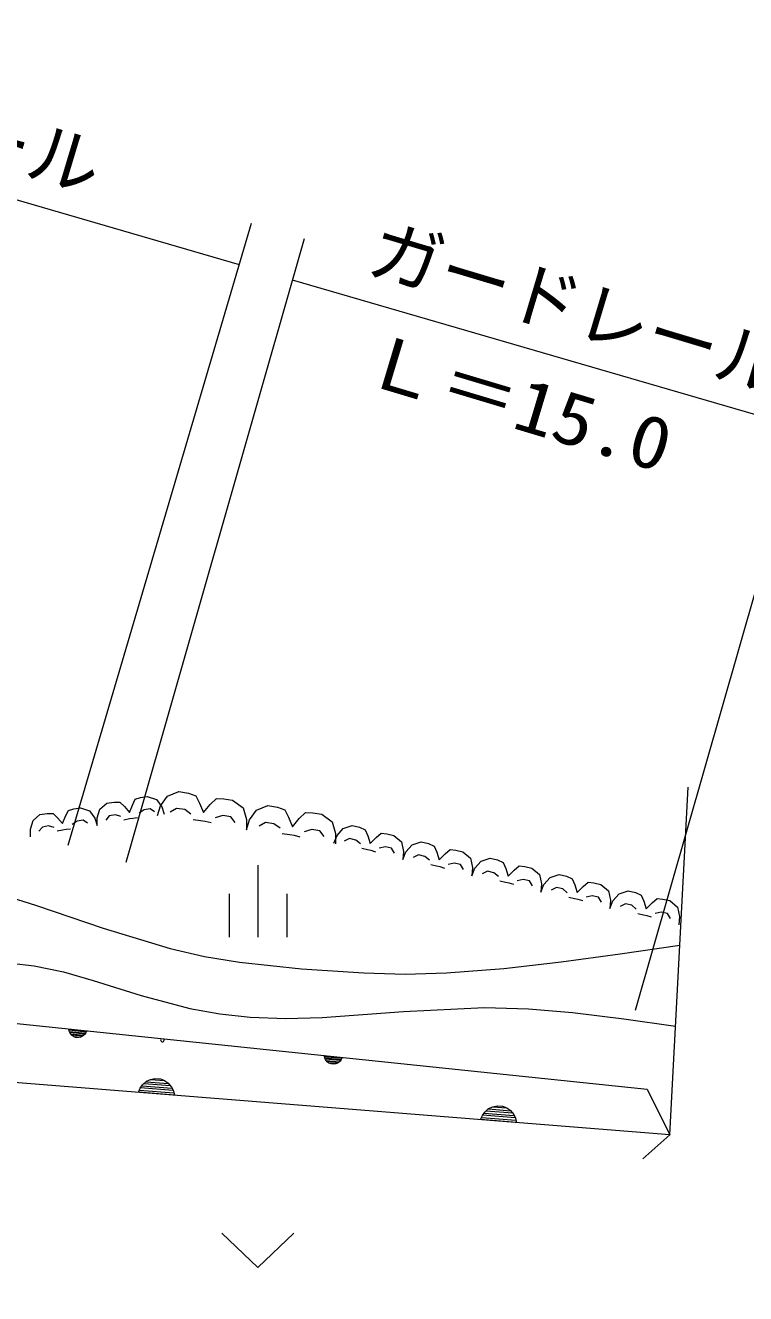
# Model space of a CAD drawing. Units: millimetres, scale not verified. Extents: x 66827 to 706827, y 1730 to 361730.
# Drawn here: x 144272 to 164238, y 270766 to 305944 of the extents above; entities that cross this region are included whole.
import ezdxf
from ezdxf.enums import TextEntityAlignment as Align

# ---------------------------------------------------------------- set-up
doc = ezdxf.new("R2010")
doc.units = ezdxf.units.MM
doc.header["$LTSCALE"] = 1000
doc.linetypes.add('USER1', pattern=[7.000001, 5.508197, -0.688525, 0.114754, -0.688525])
for name, color, linetype, lineweight in [('S-BGD', 1, 'Continuous', 13), ('S-BGD-HTXT', 6, 'Continuous', 13), ('S-BMK', 5, 'Continuous', 13)]:
    doc.layers.add(name, color=color, linetype=linetype, lineweight=lineweight)
doc.styles.add('ＭＳ ゴシック', font='')
doc.styles.get('ＭＳ ゴシック').set_extended_font_data('MS Gothic')

msp = doc.modelspace()

# ---------------------------------------------------------------- linework, layer by layer
at = {"layer": 'S-BGD'}
for p, q in [((148214, 284563), (148525, 284691)), ((148525, 284691), (148790, 284649)), ((148790, 284649), (148993, 284572)), ((162133, 275174), (162641, 284813)), ((145612, 284212), (145797, 284243)), ((145797, 284243), (146054, 284162)), ((146338, 284200), (146530, 284366)), ((146530, 284366), (146729, 284400)), ((146729, 284400), (146892, 284394)), ((146892, 284394), (147016, 284276)), ((147016, 284276), (147158, 284114)), ((147158, 284114), (147238, 284319)), ((147238, 284319), (147320, 284480)), ((147320, 284480), (147466, 284524)), ((147466, 284524), (147651, 284555)), ((147651, 284555), (147908, 284474)), ((147908, 284474), (148053, 284265)), ((147933, 284026), (148020, 284296)), ((148020, 284296), (148214, 284563)), ((148053, 284265), (148120, 284062)), ((148993, 284572), (149101, 284372)), ((149101, 284372), (149211, 284108)), ((149211, 284108), (149398, 284331)), ((149398, 284331), (149570, 284500)), ((149570, 284500), (149771, 284494)), ((149771, 284494), (150018, 284455)), ((150018, 284455), (150307, 284244)), ((150307, 284244), (150401, 283920)), ((150682, 284173), (150993, 284301)), ((150993, 284301), (151258, 284259)), ((151258, 284259), (151461, 284182)), ((144484, 283888), (144676, 284054)), ((144676, 284054), (144875, 284087)), ((144875, 284087), (145038, 284082)), ((145038, 284082), (145163, 283964)), ((145163, 283964), (145304, 283802)), ((145304, 283802), (145384, 284006)), ((145384, 284006), (145467, 284168)), ((145467, 284168), (145612, 284212)), ((145874, 283903), (145707, 283875)), ((145993, 283813), (145874, 283903)), ((146054, 284162), (146199, 283953)), ((146199, 283953), (146266, 283750)), ((146264, 283964), (146338, 284200)), ((146266, 283750), (146264, 283964)), ((146597, 284020), (146498, 283903)), ((146769, 284049), (146597, 284020)), ((146920, 284003), (146769, 284049)), ((147155, 283933), (147003, 283903)), ((147253, 283949), (147155, 283933)), ((147379, 283961), (147253, 283949)), ((147561, 284187), (147424, 284093)), ((147727, 284215), (147561, 284187)), ((147847, 284126), (147727, 284215)), ((148464, 284226), (148289, 284121)), ((148692, 284190), (148464, 284226)), ((148863, 284068), (148692, 284190)), ((149130, 283880), (148926, 283906)), ((149748, 284029), (149536, 283968)), ((149970, 283994), (149748, 284029)), ((150084, 283831), (149970, 283994)), ((150401, 283920), (150401, 283635)), ((150401, 283635), (150488, 283906)), ((150488, 283906), (150682, 284173)), ((151461, 284182), (151568, 283982)), ((151568, 283982), (151678, 283718)), ((151678, 283718), (151866, 283941)), ((151866, 283941), (152038, 284110)), ((152038, 284110), (152239, 284103)), ((152239, 284103), (152486, 284064)), ((152486, 284064), (152775, 283854)), ((144410, 283652), (144484, 283888)), ((144413, 283438), (144410, 283652)), ((144744, 283708), (144644, 283591)), ((144915, 283737), (144744, 283708)), ((145066, 283691), (144915, 283737)), ((145302, 283621), (145149, 283590)), ((145399, 283637), (145302, 283621)), ((145526, 283649), (145399, 283637)), ((145707, 283875), (145570, 283780)), ((149260, 283860), (149130, 283880)), ((149425, 283821), (149260, 283860)), ((150932, 283836), (150757, 283731)), ((151160, 283800), (150932, 283836)), ((151331, 283678), (151160, 283800)), ((152216, 283639), (152004, 283578)), ((152438, 283604), (152216, 283639)), ((152552, 283441), (152438, 283604)), ((152775, 283854), (152869, 283529)), ((152911, 283471), (153079, 283669)), ((153079, 283669), (153330, 283750)), ((153330, 283750), (153536, 283702)), ((153536, 283702), (153691, 283630)), ((153691, 283630), (153763, 283466)), ((153994, 283417), (154139, 283539)), ((154139, 283539), (154296, 283522)), ((151598, 283490), (151394, 283516)), ((151728, 283470), (151598, 283490)), ((151892, 283431), (151728, 283470)), ((152826, 283264), (152911, 283471)), ((152869, 283529), (152869, 283245)), ((153255, 283390), (153112, 283318)), ((153432, 283348), (153255, 283390)), ((153558, 283242), (153432, 283348)), ((153763, 283466), (153833, 283253)), ((153833, 283253), (153994, 283417)), ((154296, 283522), (154487, 283477)), ((154487, 283477), (154702, 283295)), ((154702, 283295), (154756, 283034)), ((154823, 283018), (154991, 283216)), ((154991, 283216), (155243, 283298)), ((155243, 283298), (155448, 283249)), ((155448, 283249), (155603, 283177)), ((153757, 283079), (153598, 283112)), ((153857, 283055), (153757, 283079)), ((153984, 283015), (153857, 283055)), ((154251, 283159), (154081, 283124)), ((154423, 283118), (154251, 283159)), ((154502, 282983), (154423, 283118)), ((154756, 283034), (154739, 282811)), ((154739, 282811), (154823, 283018)), ((155167, 282937), (155024, 282865)), ((155344, 282895), (155167, 282937)), ((155471, 282789), (155344, 282895)), ((155603, 283177), (155675, 283014)), ((155675, 283014), (155746, 282800)), ((155746, 282800), (155906, 282964)), ((155906, 282964), (156051, 283086)), ((156051, 283086), (156208, 283069)), ((156208, 283069), (156400, 283024)), ((156400, 283024), (156614, 282842)), ((156614, 282842), (156668, 282582)), ((156903, 282763), (157155, 282845)), ((157155, 282845), (157361, 282796)), ((150717, 282650), (150717, 280650)), ((155669, 282626), (155510, 282659)), ((155770, 282603), (155669, 282626)), ((155897, 282562), (155770, 282603)), ((156163, 282706), (155993, 282671)), ((156335, 282666), (156163, 282706)), ((156414, 282531), (156335, 282666)), ((156668, 282582), (156651, 282359)), ((156651, 282359), (156735, 282566)), ((156735, 282566), (156903, 282763)), ((157080, 282484), (156936, 282412)), ((157257, 282442), (157080, 282484)), ((157361, 282796), (157515, 282724)), ((157515, 282724), (157587, 282561)), ((157587, 282561), (157658, 282347)), ((157658, 282347), (157818, 282511)), ((157818, 282511), (157963, 282634)), ((157963, 282634), (158121, 282616)), ((158121, 282616), (158312, 282571)), ((158312, 282571), (158526, 282389)), ((157383, 282337), (157257, 282442)), ((157582, 282174), (157423, 282206)), ((157682, 282150), (157582, 282174)), ((157809, 282110), (157682, 282150)), ((158075, 282254), (157905, 282218)), ((158247, 282213), (158075, 282254)), ((158326, 282078), (158247, 282213)), ((158526, 282389), (158581, 282129)), ((158648, 282113), (158816, 282311)), ((158816, 282311), (159067, 282392)), ((159067, 282392), (159273, 282344)), ((159273, 282344), (159427, 282272)), ((159427, 282272), (159500, 282108)), ((159730, 282059), (159875, 282181)), ((159875, 282181), (160033, 282164)), ((160033, 282164), (160224, 282118)), ((143370, 281909), (144581, 281528)), ((149917, 281855), (149917, 280655)), ((151517, 281855), (151517, 280655)), ((158581, 282129), (158563, 281906)), ((158563, 281906), (158648, 282113)), ((158992, 282032), (158849, 281959)), ((159169, 281990), (158992, 282032)), ((159295, 281884), (159169, 281990)), ((159500, 282108), (159570, 281895)), ((159570, 281895), (159730, 282059)), ((159987, 281801), (159817, 281765)), ((160160, 281760), (159987, 281801)), ((160224, 282118), (160439, 281936)), ((160439, 281936), (160493, 281676)), ((160560, 281660), (160728, 281858)), ((160728, 281858), (160980, 281940)), ((160980, 281940), (161185, 281891)), ((161185, 281891), (161340, 281819)), ((161340, 281819), (161412, 281656)), ((144581, 281528), (146424, 280905)), ((159494, 281721), (159335, 281753)), ((159594, 281697), (159494, 281721)), ((159721, 281657), (159594, 281697)), ((160239, 281625), (160160, 281760)), ((160493, 281676), (160476, 281453)), ((160476, 281453), (160560, 281660)), ((160904, 281579), (160761, 281507)), ((161081, 281537), (160904, 281579)), ((161208, 281431), (161081, 281537)), ((161412, 281656), (161483, 281442)), ((161483, 281442), (161643, 281606)), ((161643, 281606), (161788, 281728)), ((161788, 281728), (161945, 281711)), ((161945, 281711), (162136, 281666)), ((162136, 281666), (162351, 281484)), ((162351, 281484), (162405, 281223)), ((161406, 281268), (161247, 281301)), ((161507, 281244), (161406, 281268)), ((161633, 281204), (161507, 281244)), ((161900, 281348), (161730, 281313)), ((162072, 281307), (161900, 281348)), ((162151, 281173), (162072, 281307)), ((162405, 281223), (162388, 281000)), ((146424, 280905), (148289, 280337)), ((160763, 280195), (162410, 280434)), ((148289, 280337), (149242, 280117)), ((149242, 280117), (150205, 279956)), ((159121, 279973), (160763, 280195)), ((143874, 279932), (144513, 279862)), ((144513, 279862), (145330, 279688)), ((145330, 279688), (146149, 279451)), ((150205, 279956), (151924, 279778)), ((151924, 279778), (153652, 279660)), ((155947, 279661), (157532, 279786)), ((157532, 279786), (159121, 279973)), ((146149, 279451), (147484, 279034)), ((153652, 279660), (154800, 279630)), ((154800, 279630), (155947, 279661)), ((147484, 279034), (148835, 278675)), ((148835, 278675), (149665, 278523)), ((154751, 278595), (156999, 278707)), ((156999, 278707), (158218, 278664)), ((158218, 278664), (159435, 278560)), ((140731, 278598), (161509, 276437)), ((149665, 278523), (150505, 278432)), ((150505, 278432), (151493, 278397)), ((151493, 278397), (152497, 278423)), ((152497, 278423), (154751, 278595)), ((159435, 278560), (160861, 278387)), ((160861, 278387), (162292, 278182)), ((145490, 278046), (145477, 278105)), ((145477, 278105), (145974, 278053)), ((145958, 278023), (145486, 278072)), ((145514, 277994), (145490, 278046)), ((145495, 278040), (145943, 277993)), ((145921, 277964), (145512, 278007)), ((145557, 277934), (145514, 277994)), ((145531, 277973), (145893, 277936)), ((145609, 277899), (145557, 277934)), ((145860, 277908), (145559, 277939)), ((145915, 277952), (145860, 277903)), ((145948, 277998), (145915, 277952)), ((145974, 278053), (145948, 277998)), ((145665, 277874), (145609, 277899)), ((145614, 277902), (145799, 277883)), ((145742, 277866), (145665, 277874)), ((145803, 277879), (145742, 277866)), ((145860, 277903), (145803, 277879)), ((152569, 277309), (152556, 277369)), ((152556, 277369), (153054, 277317)), ((153038, 277287), (152566, 277336)), ((152594, 277258), (152569, 277309)), ((152575, 277304), (153022, 277257)), ((153000, 277228), (152591, 277271)), ((152637, 277198), (152594, 277258)), ((152611, 277237), (152972, 277200)), ((152994, 277216), (152940, 277167)), ((153028, 277262), (152994, 277216)), ((153054, 277317), (153028, 277262)), ((152688, 277163), (152637, 277198)), ((152939, 277172), (152638, 277203)), ((152745, 277138), (152688, 277163)), ((152694, 277166), (152879, 277146)), ((152822, 277130), (152745, 277138)), ((152882, 277142), (152822, 277130)), ((152940, 277167), (152882, 277142)), ((162133, 275174), (143161, 276689)), ((147455, 276461), (147520, 276554)), ((147508, 276530), (148328, 276464)), ((147520, 276554), (147626, 276656)), ((148288, 276530), (147563, 276588)), ((147626, 276656), (147740, 276707)), ((147628, 276645), (148231, 276597)), ((147740, 276707), (147861, 276735)), ((148119, 276669), (147747, 276699)), ((147861, 276735), (148015, 276722)), ((148015, 276722), (148129, 276676)), ((148129, 276676), (148234, 276607)), ((148234, 276607), (148323, 276490)), ((147406, 276350), (147455, 276461)), ((148403, 276270), (147406, 276350)), ((147436, 276410), (148383, 276334)), ((148363, 276399), (147466, 276470)), ((148323, 276490), (148375, 276388)), ((148375, 276388), (148403, 276270)), ((161509, 276437), (162133, 275174)), ((157006, 275796), (157112, 275898)), ((157774, 275773), (157049, 275831)), ((157112, 275898), (157226, 275949)), ((157114, 275888), (157717, 275840)), ((157226, 275949), (157347, 275977)), ((157605, 275912), (157233, 275941)), ((157347, 275977), (157501, 275965)), ((157501, 275965), (157615, 275918)), ((157615, 275918), (157720, 275850)), ((157720, 275850), (157809, 275732)), ((156892, 275592), (156941, 275704)), ((157889, 275513), (156892, 275592)), ((156922, 275653), (157869, 275577)), ((156941, 275704), (157006, 275796)), ((157849, 275641), (156952, 275713)), ((156994, 275772), (157814, 275707)), ((157809, 275732), (157861, 275630)), ((157861, 275630), (157889, 275513)), ((161390, 274505), (162133, 275174)), ((149717, 272440), (150717, 271495)), ((150717, 271495), (151717, 272440))]:
    msp.add_line(p, q, dxfattribs=at)
msp.add_arc((148070, 277801), 49.8, 131.6663, 36.4588, dxfattribs=at)
at = {"layer": 'S-BGD-HTXT'}
for p, q in [((128705, 305563), (150197, 299311)), ((150531, 300445), (145446, 283197)), ((151997, 300019), (147057, 282728)), ((151672, 298882), (165795, 294773)), ((166120, 295910), (161180, 278619))]:
    msp.add_line(p, q, dxfattribs=at)
at = {"layer": 'S-BMK', "linetype": 'USER1'}
msp.add_arc((172566, 451588), 187728, 251.41316, 269.45618, dxfattribs=at)

# ---------------------------------------------------------------- texts
at = {"layer": 'S-BGD-HTXT', "style": 'ＭＳ ゴシック'}
for p in [(134497, 304265), (153552, 298693)]:
    msp.add_text('ガードレール', height=1466, rotation=343.3, dxfattribs=at).set_placement(p, align=Align.BOTTOM_LEFT)
at = {"layer": 'S-BGD-HTXT', "style": 'ＭＳ ゴシック', "width": 1.1}
msp.add_text('Ｌ＝15.0', height=1466, rotation=343.3, dxfattribs=at).set_placement((153372, 295637), align=Align.BOTTOM_LEFT)

doc.saveas('drawing.dxf')
